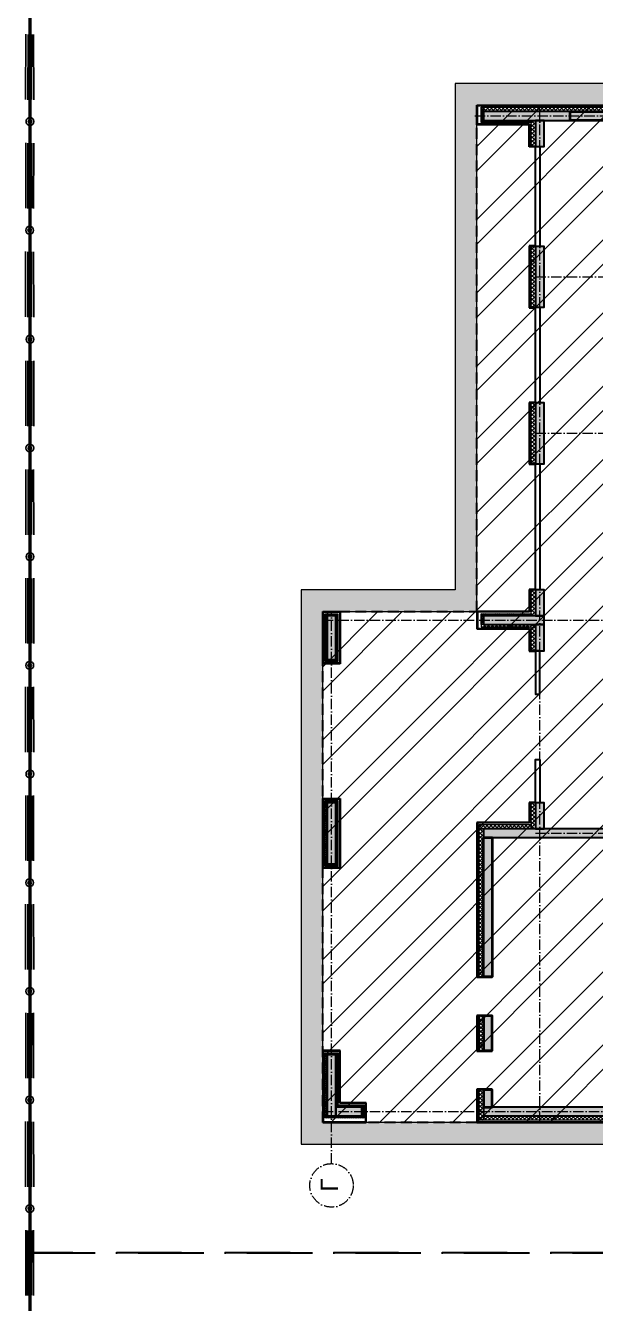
# Model space of a CAD drawing. Header units: millimetres. Extents: x 1353783 to 6492029790, y -7276956 to -512500.
# Drawn here: x 9952543 to 9955169, y -2845237 to -2839358 of the extents above; entities that cross this region are included whole.
import ezdxf

# ---------------------------------------------------------------- set-up
doc = ezdxf.new("R2010")
doc.units = ezdxf.units.MM
for name, pattern in [('( Dashed )', [0.75, 0.5, -0.25]), ('482 Границы районов', [5, 3, -1, 0, -1]), ('ACAD_ISO10W100', [18, 12, -3, 0, -3]), ('CONTI', [0]), ('осевая', [50.800000000000004, 31.75, -6.35, 6.35, -6.35])]:
    doc.linetypes.add(name, pattern=pattern)
doc.layers.get('0').update_dxf_attribs({"lineweight": 5})
for name, color, linetype, lineweight in [('!A-DIAFRAGM типовой', 142, 'Continuous', 0), ('7земля', 7, 'Continuous', 30), ('DIAFRAGM', 46, 'Continuous', 30), ('Hatch', 254, 'Continuous', 5), ('INSULATION', 81, 'Continuous', 5), ('А_Шахта', 190, 'Continuous', 20), ('Ар-окна', 5, 'Continuous', 9), ('ГП-Граница учасика ИЖС', 3, 'Continuous', 5), ('ГР.УЧ', 12, 'ограждение1', 40), ('оси', 231, 'осевая', 9)]:
    doc.layers.add(name, color=color, linetype=linetype, lineweight=lineweight)
for name, color, linetype in [('SIT_LГРАНИЦЫ', 10, 'CONTI'), ('Заливка', 7, 'Continuous'), ('РЕЛЬЕФ', 7, 'CONTI')]:
    doc.layers.add(name, color=color, linetype=linetype)
doc.styles.add('GOST Common', font='', dxfattribs={"height": 3})
doc.styles.get('GOST Common').set_extended_font_data('GOST Common')
doc.linetypes.add('ограждение1', pattern='A,6.35,-2.54,[133,ltypeshp.shx,S=2.54,R=0,X=-2.54,Y=0],-2.54,25.4', length=36.83)
pattern_1 = [(44.99999999999999, (-1.862645149230957e-09, 0), (-44.90128060534578, 44.90128060534577), []), (135, (-1.862645149230957e-09, 0), (-44.90128060534577, -44.90128060534576), [])]

# ---------------------------------------------------------------- blocks, each defined once
blk = doc.blocks.new('амвамвам')
at = {"lineweight": 30, "ltscale": 100, "true_color": 0x939598}
h = blk.add_hatch(color=252, dxfattribs=at)
h.dxf.hatch_style = 1
h.paths.add_polyline_path([(9742030.65074575, -3612121.595819823), (9742530.65074575, -3612121.595819822), (9742530.650745757, -3602501.599493073), (9728830.654929586, -3602501.599493073), (9728830.667146705, -3614151.599177295), (9725280.645847023, -3614151.599177293), (9725280.645847023, -3626901.598235762), (9745030.64169284, -3626901.598235758), (9745030.641692944, -3626402.014739169), (9725780.652775511, -3626402.014739163), (9725780.656179935, -3614651.601038389), (9729330.654902026, -3614651.598674543), (9729330.654902019, -3603001.599493071), (9742030.651035108, -3603001.176704368)])
h.paths.add_polyline_path([(9742030.651035093, -3614921.59581982), (9742530.651035093, -3614921.59581982), (9742530.6510351, -3620002.016115736), (9742030.652129896, -3620002.016115734)], flags=17)
at = {"color": 251, "lineweight": 15, "ltscale": 100, "true_color": 0x636466}
blk.add_lwpolyline([(9742030.65074575, -3612121.595819823), (9742530.65074575, -3612121.595819822), (9742530.650745757, -3602501.599493073), (9728830.654929586, -3602501.599493073), (9728830.667146705, -3614151.599177295), (9725280.645847023, -3614151.599177293), (9725280.645847023, -3626901.598235762), (9745030.64169284, -3626901.598235758), (9745030.641692944, -3626402.014739169), (9725780.652775511, -3626402.014739163), (9725780.656179935, -3614651.601038389), (9729330.654902026, -3614651.598674543), (9729330.654902019, -3603001.599493071), (9742030.651035108, -3603001.176704368)], close=True, dxfattribs=at)
blk = doc.blocks.new('апрапрапрары')
at = {"layer": '!A-DIAFRAGM типовой', "lineweight": 0, "ltscale": 100, "true_color": 0x000000}
h = blk.add_hatch(color=18, dxfattribs=at)
h.dxf.hatch_style = 1
h.paths.add_polyline_path([(9762950.664750088, -3283576.583506945), (9762950.664794715, -3283776.583506945), (9764350.66612709, -3283776.583194555), (9764350.666082462, -3283576.583194557)])
h = blk.add_hatch(color=18, dxfattribs=at)
h.dxf.hatch_style = 1
h.paths.add_polyline_path([(9762950.664928596, -3284376.583506946), (9763150.664928596, -3284376.583462317), (9763150.664794715, -3283776.583462319), (9762950.664794715, -3283776.583506945)])
h = blk.add_hatch(color=18, dxfattribs=at)
h.dxf.hatch_style = 1
h.paths.add_polyline_path([(9768750.663938228, -3283576.575462789), (9768750.663982855, -3283776.575462787), (9770150.66013588, -3283776.575150401), (9770150.660091253, -3283576.575150399)])
h = blk.add_hatch(color=18, dxfattribs=at)
h.dxf.hatch_style = 1
h.paths.add_polyline_path([(9773450.663899893, -3283576.573338757), (9773450.66394452, -3283776.573338757), (9774450.66394452, -3283776.57311562), (9774450.663899893, -3283576.573115622)])
h = blk.add_hatch(color=18, dxfattribs=at)
h.dxf.hatch_style = 1
h.paths.add_polyline_path([(9762950.666445918, -3291176.586493582), (9763150.66644592, -3291176.586448957), (9763150.665553378, -3287176.589189355), (9762950.665553378, -3287176.589233981)])
h = blk.add_hatch(color=18, dxfattribs=at)
h.dxf.hatch_style = 1
h.paths.add_polyline_path([(9769350.665064277, -3291176.583517787), (9769550.665064277, -3291176.58347316), (9769550.66417172, -3287176.510645743), (9769350.664171718, -3287176.51069037)])
h = blk.add_hatch(color=18, dxfattribs=at)
h.dxf.hatch_style = 1
h.paths.add_polyline_path([(9774250.664144896, -3288574.586409037), (9774450.664144896, -3288574.586364408), (9774450.663832951, -3287176.588050132), (9774250.663832951, -3287176.588094759)])
h = blk.add_hatch(color=18, dxfattribs=at)
h.dxf.hatch_style = 1
h.paths.add_polyline_path([(9785850.664563831, -3289176.585538385), (9786050.66456383, -3289176.585493754), (9786050.66411756, -3287176.591182479), (9785850.664117558, -3287176.591227108)])
h = blk.add_hatch(color=18, dxfattribs=at)
h.dxf.hatch_style = 1
h.paths.add_polyline_path([(9769550.664439498, -3288376.585177083), (9769550.664484125, -3288576.585177085), (9770150.665119275, -3288576.585043202), (9770150.665074648, -3288376.585043202)])
h = blk.add_hatch(color=18, dxfattribs=at)
h.dxf.hatch_style = 1
h.paths.add_polyline_path([(9773650.664240181, -3288376.582389663), (9773650.664284809, -3288576.582389665), (9774250.664145343, -3288576.582255782), (9774250.664100714, -3288376.582255783)])
h = blk.add_hatch(color=18, dxfattribs=at)
h.dxf.hatch_style = 1
h.paths.add_polyline_path([(9774450.663922206, -3288376.590755169), (9774450.663966833, -3288576.590755171), (9775050.663827367, -3288576.59062129), (9775050.663782738, -3288376.590621288)])
h = blk.add_hatch(color=18, dxfattribs=at)
h.dxf.hatch_style = 1
h.paths.add_polyline_path([(9777950.665067557, -3288376.59137665), (9777950.665112184, -3288576.591376648), (9779350.66475292, -3288576.59106426), (9779350.66470829, -3288376.59106426)])
h = blk.add_hatch(color=18, dxfattribs=at)
h.dxf.hatch_style = 1
h.paths.add_polyline_path([(9781550.665661162, -3288376.585230404), (9781550.66570579, -3288576.585230405), (9782950.664289396, -3288576.584918014), (9782950.66424477, -3288376.584918014)])
h = blk.add_hatch(color=18, dxfattribs=at)
h.dxf.hatch_style = 1
h.paths.add_polyline_path([(9785250.66432397, -3288376.59119814), (9785250.664368598, -3288576.59119814), (9785850.66422913, -3288576.591064258), (9785850.664184503, -3288376.591064258)])
at = {"layer": 'Hatch', "lineweight": 40, "ltscale": 0.5, "true_color": 0x000000}
for points in [[(9763150.666198052, -3287176.589189353), (9763150.666198052, -3287376.589189355), (9763550.662597442, -3287376.589189355), (9763550.662597442, -3287176.589189355)], [(9764450.671189047, -3287176.589189353), (9764450.671189047, -3287376.589189355), (9765250.696134595, -3287376.589189355), (9765250.696134597, -3287176.589189355)], [(9769350.66509601, -3287176.588054121), (9769350.66509601, -3287376.588054123), (9766150.699879488, -3287376.588054121), (9766150.69987949, -3287176.588054121)], [(9786050.664563827, -3292476.591257446), (9785850.664563827, -3292476.591257445), (9785850.664563827, -3289176.585530064), (9786050.664563827, -3289176.585530066)]]:
    blk.add_hatch(color=18, dxfattribs=at).paths.add_polyline_path(points)
at = {"layer": 'INSULATION', "ltscale": 0.5, "true_color": 0x000000}
h = blk.add_hatch(dxfattribs=at)
h.set_pattern_fill('ANSI37', color=18, scale=9.999997768927232, angle=179.9999999999999)
h.set_pattern_definition([(224.9999999999999, (9762950.66473893, -3289844.697598887), (22.45063529377164, -22.4506352937717), []), (314.9999999999999, (9762950.66473893, -3289844.697598887), (22.4506352937717, 22.45063529377163), [])])
h.paths.add_polyline_path([(9762950.664738929, -3284376.583462317), (9762900.664750084, -3284376.583462319), (9762900.664750084, -3283526.583094143), (9762950.66473893, -3283526.583094143)])
h = blk.add_hatch(dxfattribs=at)
h.set_pattern_fill('ANSI37', color=18, scale=9.999997768927232, angle=89.99999999999994)
h.set_pattern_definition([(134.9999999999999, (9761732.539427245, -3283576.58283754), (-22.45063529377169, -22.45063529377165), []), (225, (9761732.539427245, -3283576.58283754), (22.45063529377165, -22.45063529377169), [])])
h.paths.add_polyline_path([(9762950.664738933, -3283576.58283754), (9762950.664738934, -3283526.582848693), (9764350.666111214, -3283526.582848695), (9764350.666111214, -3283576.58283754)])
h = blk.add_hatch(dxfattribs=at)
h.set_pattern_fill('ANSI37', color=18, scale=9.999997768927232, angle=179.9999999999999)
h.set_pattern_definition([(224.9999999999999, (9764400.666100059, -3289844.697353438), (22.45063529377164, -22.4506352937717), []), (314.9999999999999, (9764400.666100059, -3289844.697353438), (22.4506352937717, 22.45063529377163), [])])
h.paths.add_polyline_path([(9764400.666100059, -3283826.582424744), (9764350.666111214, -3283826.582424742), (9764350.666111214, -3283526.582848695), (9764400.666100059, -3283526.582848695)])
h = blk.add_hatch(dxfattribs=at)
h.set_pattern_fill('ANSI37', color=18, scale=9.999997768927232, angle=179.9999999999999)
h.set_pattern_definition([(224.9999999999999, (9768750.663960543, -3289844.700834078), (22.45063529377164, -22.4506352937717), []), (314.9999999999999, (9768750.663960543, -3289844.700834078), (22.4506352937717, 22.45063529377163), [])])
h.paths.add_polyline_path([(9768750.663960543, -3283826.585905385), (9768700.663971698, -3283826.585905385), (9768700.663971698, -3283526.586329336), (9768750.663960543, -3283526.586329334)])
h = blk.add_hatch(dxfattribs=at)
h.set_pattern_fill('ANSI37', color=18, scale=9.999997768927232, angle=89.99999999999994)
h.set_pattern_definition([(134.9999999999999, (9765332.540321758, -3283576.586072735), (-22.45063529377169, -22.45063529377165), []), (225, (9765332.540321758, -3283576.586072735), (22.45063529377165, -22.45063529377169), [])])
h.paths.add_polyline_path([(9768750.663938232, -3283576.586072736), (9768750.663938232, -3283526.586083892), (9770150.66013588, -3283526.58608389), (9770150.66013588, -3283576.586072736)])
h = blk.add_hatch(dxfattribs=at)
h.set_pattern_fill('ANSI37', color=18, scale=9.999997768927232, angle=179.9999999999999)
h.set_pattern_definition([(224.9999999999999, (9770200.660124727, -3289844.700588633), (22.45063529377164, -22.4506352937717), []), (314.9999999999999, (9770200.660124727, -3289844.700588633), (22.4506352937717, 22.45063529377163), [])])
h.paths.add_polyline_path([(9770200.660124727, -3283826.585659939), (9770150.66013588, -3283826.585659941), (9770150.66013588, -3283526.58608389), (9770200.660124727, -3283526.586083892)])
h = blk.add_hatch(dxfattribs=at)
h.set_pattern_fill('ANSI37', color=18, scale=9.999997768927232, angle=179.9999999999999)
h.set_pattern_definition([(224.9999999999999, (9773450.66082745, -3289844.690424952), (22.45063529377164, -22.4506352937717), []), (314.9999999999999, (9773450.66082745, -3289844.690424952), (22.4506352937717, 22.45063529377163), [])])
h.paths.add_polyline_path([(9773450.66082745, -3283826.575496257), (9773400.660838608, -3283826.575496257), (9773400.660838608, -3283526.575920208), (9773450.66082745, -3283526.575920208)])
h = blk.add_hatch(dxfattribs=at)
h.set_pattern_fill('ANSI37', color=18, scale=9.999997768927232, angle=89.99999999999994)
h.set_pattern_definition([(134.9999999999999, (9770032.537188668, -3283576.575663607), (-22.45063529377169, -22.45063529377165), []), (225, (9770032.537188668, -3283576.575663607), (22.45063529377165, -22.45063529377169), [])])
h.paths.add_polyline_path([(9773450.66080514, -3283576.575663607), (9773450.66080514, -3283526.575674764), (9774450.663899891, -3283526.575674762), (9774450.663899893, -3283576.575663607)])
h = blk.add_hatch(dxfattribs=at)
h.set_pattern_fill('ANSI37', color=18, scale=9.999997768927232, angle=179.9999999999999)
h.set_pattern_definition([(224.9999999999999, (9774500.663018513, -3289844.690179505), (22.45063529377164, -22.4506352937717), []), (314.9999999999999, (9774500.663018513, -3289844.690179505), (22.4506352937717, 22.45063529377163), [])])
h.paths.add_polyline_path([(9774500.663018513, -3283826.575250811), (9774450.663029667, -3283826.575250813), (9774450.663029667, -3283526.575674762), (9774500.663018512, -3283526.575674762)])
h = blk.add_hatch(dxfattribs=at)
h.set_pattern_fill('ANSI37', color=18, scale=9.999997768927232, angle=179.9999999999999)
h.set_pattern_definition([(224.9999999999999, (9763200.664794717, -3290144.696929487), (22.45063529377164, -22.4506352937717), []), (314.9999999999999, (9763200.664794717, -3290144.696929487), (22.4506352937717, 22.45063529377163), [])])
h.paths.add_polyline_path([(9763200.664794717, -3284376.583484632), (9763150.664805872, -3284376.583484632), (9763150.664805872, -3283826.582424742), (9763200.664794717, -3283826.582424744)])
h = blk.add_hatch(dxfattribs=at)
h.set_pattern_fill('ANSI37', color=18, scale=9.999997768927232, angle=89.99999999999994)
h.set_pattern_definition([(134.9999999999999, (9761732.53947187, -3283826.582424742), (-22.45063529377169, -22.45063529377165), []), (225, (9761732.53947187, -3283826.582424742), (22.45063529377165, -22.45063529377169), [])])
h.paths.add_polyline_path([(9763150.665821139, -3283826.582424742), (9763150.665821139, -3283776.582435898), (9764350.666089669, -3283776.582435898), (9764350.666089669, -3283826.582424744)])
h = blk.add_hatch(dxfattribs=at)
h.set_pattern_fill('ANSI37', color=18, scale=9.999997768927232, angle=89.99999999999994)
h.set_pattern_definition([(134.9999999999999, (9765332.540366385, -3283826.585659941), (-22.45063529377169, -22.45063529377165), []), (225, (9765332.540366385, -3283826.585659941), (22.45063529377165, -22.45063529377169), [])])
h.paths.add_polyline_path([(9768750.663960543, -3283826.585659939), (9768750.663960543, -3283776.585671094), (9770150.66013588, -3283776.585671096), (9770150.66013588, -3283826.585659941)])
h = blk.add_hatch(dxfattribs=at)
h.set_pattern_fill('ANSI37', color=18, scale=9.999997768927232, angle=89.99999999999994)
h.set_pattern_definition([(134.9999999999999, (9770032.537233291, -3283826.575250811), (-22.45063529377169, -22.45063529377165), []), (225, (9770032.537233291, -3283826.575250811), (22.45063529377165, -22.45063529377169), [])])
h.paths.add_polyline_path([(9773450.66082745, -3283826.575250813), (9773450.66082745, -3283776.575261966), (9774450.663944522, -3283776.575261966), (9774450.66394452, -3283826.575250811)])
h = blk.add_hatch(dxfattribs=at)
h.set_pattern_fill('ANSI37', color=18, scale=9.999997768927232, angle=89.99999999999994)
h.set_pattern_definition([(134.9999999999999, (9758982.539471872, -3284426.583071788), (-22.45063529377169, -22.45063529377165), []), (225, (9758982.539471872, -3284426.583071788), (22.45063529377165, -22.45063529377169), [])])
h.paths.add_polyline_path([(9762900.664750084, -3284426.583071786), (9762900.664750084, -3284376.583082941), (9763200.66475009, -3284376.583082943), (9763200.66475009, -3284426.583071788)])
h = blk.add_hatch(dxfattribs=at)
h.set_pattern_fill('ANSI37', color=18, scale=20, angle=-90.00000000000001)
h.set_pattern_definition([(315, (9768486.899542946, -3287076.588054121), (44.90128060534578, 44.90128060534576), []), (44.99999999999999, (9768486.899542946, -3287076.588054121), (-44.90128060534575, 44.90128060534578), [])])
h.paths.add_polyline_path([(9763550.669943256, -3287076.58805412), (9763550.669943256, -3287176.588054121), (9762850.664600413, -3287176.588054121), (9762850.664600413, -3287076.588054121)])
h = blk.add_hatch(dxfattribs=at)
h.set_pattern_fill('ANSI37', color=18, scale=20)
h.set_pattern_definition(pattern_1)
h.paths.add_polyline_path([(9764450.671189047, -3287076.510645746), (9764450.671189046, -3287176.510645744), (9765250.688407406, -3287176.510645744), (9765250.688407406, -3287076.510645744)])
h = blk.add_hatch(dxfattribs=at)
h.set_pattern_fill('ANSI37', color=18, scale=20, angle=-90.00000000000001)
h.set_pattern_definition([(315, (9774586.898431635, -3287076.510645743), (44.90128060534578, 44.90128060534576), []), (44.99999999999999, (9774586.898431635, -3287076.510645743), (-44.90128060534575, 44.90128060534578), [])])
h.paths.add_polyline_path([(9769550.659200864, -3287076.510645743), (9769550.659200864, -3287176.510645743), (9766150.698845446, -3287176.510645743), (9766150.698845446, -3287076.510645744)])
h = blk.add_hatch(dxfattribs=at)
h.set_pattern_fill('ANSI37', color=18, scale=20)
h.set_pattern_definition([(44.99999999999999, (9769550.660933401, -3293340.270807576), (-44.90128060534578, 44.90128060534577), []), (135, (9769550.660933401, -3293340.270807576), (-44.90128060534577, -44.90128060534576), [])])
h.paths.add_polyline_path([(9769550.660933401, -3287076.510645744), (9769650.660933401, -3287076.510645744), (9769650.660933401, -3288276.582389663), (9769550.660933401, -3288276.582389663)])
h = blk.add_hatch(dxfattribs=at)
h.set_pattern_fill('ANSI37', color=18, scale=20)
h.set_pattern_definition([(44.99999999999999, (9762850.664600413, -3293440.348149012), (-44.90128060534578, 44.90128060534577), []), (135, (9762850.664600413, -3293440.348149012), (-44.90128060534577, -44.90128060534576), [])])
h.paths.add_polyline_path([(9762850.664600413, -3287176.588054121), (9762950.664600413, -3287176.588054121), (9762950.664600413, -3299626.588573663), (9762850.664600413, -3299626.588573663)])
h = blk.add_hatch(dxfattribs=at)
h.set_pattern_fill('ANSI37', color=18, scale=20)
h.set_pattern_definition(pattern_1)
h.paths.add_polyline_path([(9774200.666069426, -3288276.585958936), (9774250.66605827, -3288276.585958934), (9774250.66605827, -3287126.588065277), (9774200.666069426, -3287126.588065277)])
h = blk.add_hatch(dxfattribs=at)
h.set_pattern_fill('ANSI37', color=18, scale=9.999997768927232, angle=89.99999999999994)
h.set_pattern_definition([(134.9999999999999, (9770232.538708825, -3287176.588054123), (-22.45063529377169, -22.45063529377165), []), (225, (9770232.538708825, -3287176.588054123), (22.45063529377165, -22.45063529377169), [])])
h.paths.add_polyline_path([(9774250.667165319, -3287176.588054121), (9774250.667165319, -3287126.588065279), (9774450.663987042, -3287126.588065279), (9774450.663987042, -3287176.588054121)])
h = blk.add_hatch(dxfattribs=at)
h.set_pattern_fill('ANSI37', color=18, scale=9.999997768927232, angle=179.9999999999999)
h.set_pattern_definition([(224.9999999999999, (9774500.663074292, -3294044.696322641), (22.45063529377164, -22.4506352937717), []), (314.9999999999999, (9774500.663074292, -3294044.696322641), (22.4506352937717, 22.45063529377163), [])])
h.paths.add_polyline_path([(9774500.663074292, -3288276.585958934), (9774450.663085448, -3288276.585958936), (9774450.663085448, -3287126.588065279), (9774500.663074292, -3287126.588065277)])
h = blk.add_hatch(dxfattribs=at)
h.set_pattern_fill('ANSI37', color=18, scale=9.999997768927232, angle=179.9999999999999)
h.set_pattern_definition([(224.9999999999999, (9785850.66415295, -3294044.696355156), (22.45063529377164, -22.4506352937717), []), (314.9999999999999, (9785850.66415295, -3294044.696355156), (22.4506352937717, 22.45063529377163), [])])
h.paths.add_polyline_path([(9785850.66415295, -3288276.591022345), (9785800.664164105, -3288276.591022347), (9785800.664164105, -3287126.588065279), (9785850.66415295, -3287126.588065277)])
h = blk.add_hatch(dxfattribs=at)
h.set_pattern_fill('ANSI37', color=18, scale=9.999997768927232, angle=89.99999999999994)
h.set_pattern_definition([(134.9999999999999, (9781932.539285613, -3287176.588054121), (-22.45063529377169, -22.45063529377165), []), (225, (9781932.539285613, -3287176.588054121), (22.45063529377165, -22.45063529377169), [])])
h.paths.add_polyline_path([(9785850.66415295, -3287176.588054121), (9785850.66415295, -3287126.588065277), (9786150.664563831, -3287126.588065277), (9786150.664563831, -3287176.588054121)])
h = blk.add_hatch(dxfattribs=at)
h.set_pattern_fill('ANSI37', color=18, scale=20)
h.set_pattern_definition([(44.99999999999999, (9786050.66456383, -3293440.348215952), (-44.90128060534578, 44.90128060534577), []), (135, (9786050.66456383, -3293440.348215952), (-44.90128060534577, -44.90128060534576), [])])
h.paths.add_polyline_path([(9786050.66456383, -3287176.591188897), (9786150.66456383, -3287176.591188897), (9786150.664563831, -3299626.588612716), (9786050.66456383, -3299626.588612716)])
h = blk.add_hatch(dxfattribs=at)
h.set_pattern_fill('ANSI37', color=18, scale=20, angle=-90.00000000000001)
h.set_pattern_definition([(315, (9775186.899289938, -3288276.582389665), (44.90128060534578, 44.90128060534576), []), (44.99999999999999, (9775186.899289938, -3288276.582389665), (-44.90128060534575, 44.90128060534578), [])])
h.paths.add_polyline_path([(9770150.660059169, -3288276.582389663), (9770150.660059169, -3288376.582389665), (9769550.664347405, -3288376.582389665), (9769550.664347405, -3288276.582389665)])
h = blk.add_hatch(dxfattribs=at)
h.set_pattern_fill('ANSI37', color=18, scale=20, angle=-90.00000000000001)
h.set_pattern_definition([(315, (9779286.903254772, -3288276.582389665), (44.90128060534578, 44.90128060534576), []), (44.99999999999999, (9779286.903254772, -3288276.582389665), (-44.90128060534575, 44.90128060534578), [])])
h.paths.add_polyline_path([(9774250.664024001, -3288276.582389665), (9774250.664024001, -3288376.582389665), (9773650.664240181, -3288376.582389663), (9773650.664240183, -3288276.582389663)])
h = blk.add_hatch(dxfattribs=at)
h.set_pattern_fill('ANSI37', color=18, scale=20, angle=-90.00000000000001)
h.set_pattern_definition([(315, (9779886.902936796, -3288276.585958934), (44.90128060534578, 44.90128060534576), []), (44.99999999999999, (9779886.902936796, -3288276.585958934), (-44.90128060534575, 44.90128060534578), [])])
h.paths.add_polyline_path([(9775050.663827367, -3288276.585958934), (9775050.663827367, -3288376.585958936), (9774450.664078401, -3288376.585958934), (9774450.664078403, -3288276.585958934)])
h = blk.add_hatch(dxfattribs=at)
h.set_pattern_fill('ANSI37', color=18, scale=20, angle=-90.00000000000001)
h.set_pattern_definition([(315, (9783586.904247262, -3288276.588085934), (44.90128060534578, 44.90128060534576), []), (44.99999999999999, (9783586.904247262, -3288276.588085934), (-44.90128060534575, 44.90128060534578), [])])
h.paths.add_polyline_path([(9779350.664730603, -3288276.588085934), (9779350.664730603, -3288376.588085932), (9777950.66523267, -3288376.588085932), (9777950.66523267, -3288276.588085932)])
h = blk.add_hatch(dxfattribs=at)
h.set_pattern_fill('ANSI37', color=18, scale=20, angle=-90.00000000000001)
h.set_pattern_definition([(315, (9787586.90366806, -3288276.58499753), (44.90128060534578, 44.90128060534576), []), (44.99999999999999, (9787586.90366806, -3288276.58499753), (-44.90128060534575, 44.90128060534578), [])])
h.paths.add_polyline_path([(9782950.664653448, -3288276.584997528), (9782950.664653448, -3288376.584997528), (9781550.665661162, -3288376.58499753), (9781550.665661162, -3288276.584997528)])
h = blk.add_hatch(dxfattribs=at)
h.set_pattern_fill('ANSI37', color=18, scale=20, angle=-90.00000000000001)
h.set_pattern_definition([(315, (9790686.903578421, -3288276.584993455), (44.90128060534578, 44.90128060534576), []), (44.99999999999999, (9790686.903578421, -3288276.584993455), (-44.90128060534575, 44.90128060534578), [])])
h.paths.add_polyline_path([(9785850.664385322, -3288276.584993453), (9785850.664385322, -3288376.584993453), (9785250.664329879, -3288376.584993453), (9785250.664329879, -3288276.584993453)])
at = {"layer": '7земля', "color": 18, "linetype": '( Dashed )', "lineweight": 30, "ltscale": 500, "true_color": 0x000000}
for p, q in [((9762800.459742254, -3287026.345248925), (9762800.665821142, -3283476.586262398)), ((9762800.665821142, -3283476.586262398), (9774550.661812745, -3283476.586253117)), ((9774550.661812745, -3283476.586253117), (9774550.665583463, -3287226.58496593)), ((9774550.66457243, -3287026.584975208), (9785750.664128715, -3287026.582476084))]:
    blk.add_line(p, q, dxfattribs=at)
at = {"layer": '7земля', "color": 18, "lineweight": 30, "ltscale": 100, "true_color": 0x000000}
for p, q in [((9764450.664761247, -3283476.582848695), (9762800.665821139, -3283476.582848693)), ((9762800.665821139, -3283476.582848693), (9762800.665821139, -3284476.583071788)), ((9764440.664761249, -3283486.582848695), (9762810.665821139, -3283486.582848693)), ((9762810.665821139, -3283486.582848693), (9762810.665821139, -3284466.583071786)), ((9764440.664761247, -3283866.582424744), (9764440.664761249, -3283486.582848695)), ((9764450.664761247, -3283876.582424744), (9764450.664761247, -3283476.582848695)), ((9768650.663982855, -3283476.586262398), (9770250.66013588, -3283476.586262395)), ((9768650.663982855, -3283876.585592999), (9768650.663982855, -3283476.586262398)), ((9768660.663982855, -3283486.586262395), (9770240.66013588, -3283486.586262397)), ((9768660.663982857, -3283866.585592997), (9768660.663982855, -3283486.586262395)), ((9770240.66013588, -3283486.586262397), (9770240.660135882, -3283866.585592999)), ((9770250.66013588, -3283476.586262395), (9770250.66013588, -3283876.585592999)), ((9773350.660838606, -3283476.575920206), (9774550.66301851, -3283476.575920208)), ((9773350.660838606, -3283876.575250811), (9773350.660838606, -3283476.575920206)), ((9773360.660838606, -3283486.575920206), (9774540.663018512, -3283486.575920208)), ((9773360.660838606, -3283866.575250813), (9773360.660838606, -3283486.575920206)), ((9774540.663018512, -3283486.575920208), (9774540.663018512, -3283866.575250811)), ((9774550.66301851, -3283476.575920208), (9774550.66301851, -3283876.575250813)), ((9763240.664747113, -3284466.583071786), (9763240.66479174, -3283866.582424744)), ((9763240.66479174, -3283866.582424744), (9764440.664761247, -3283866.582424744)), ((9770240.660135882, -3283866.585592999), (9768660.663982857, -3283866.585592997)), ((9774540.663018512, -3283866.575250811), (9773360.660838606, -3283866.575250813)), ((9763250.66474637, -3284476.583071786), (9763250.664790997, -3283876.582424742)), ((9763250.664790997, -3283876.582424742), (9764450.664761247, -3283876.582424744)), ((9770250.66013588, -3283876.585592999), (9768650.663982855, -3283876.585592999)), ((9774550.66301851, -3283876.575250813), (9773350.660838606, -3283876.575250811)), ((9762800.665821139, -3284476.583071788), (9763250.66474637, -3284476.583071786)), ((9762810.665821139, -3284466.583071786), (9763240.664747113, -3284466.583071786)), ((9763560.677698012, -3287026.104137034), (9762800.665821139, -3287026.345183565)), ((9762800.665821139, -3287026.345183565), (9762800.665821139, -3299726.588612714)), ((9763550.676707037, -3287036.374227214), (9762810.665821139, -3287036.345265611)), ((9762810.665821139, -3287036.345265611), (9762810.665821139, -3299716.588612714)), ((9763550.663179476, -3287376.568482357), (9763550.676707037, -3287036.374227214)), ((9763560.66320545, -3287376.29927504), (9763560.677698012, -3287026.104137034)), ((9765260.708104152, -3287026.653236414), (9764440.671188891, -3287026.653236416)), ((9764440.671188891, -3287026.653236416), (9764440.671191368, -3287376.616762175)), ((9765250.704871707, -3287036.653236414), (9764450.671189047, -3287036.653236414)), ((9764450.671189047, -3287036.653236414), (9764450.671191366, -3287376.616762021)), ((9765250.65643899, -3287376.510645743), (9765250.704871707, -3287036.653236414)), ((9765260.656438468, -3287376.513877663), (9765260.708104152, -3287026.653236414)), ((9769700.664294485, -3287026.822842714), (9766140.703001741, -3287026.556800003)), ((9766140.703001741, -3287026.556800003), (9766140.703001743, -3287376.561976214)), ((9769690.664294485, -3287036.822044452), (9766150.70287796, -3287036.514902825)), ((9766150.70287796, -3287036.514902825), (9766150.702877961, -3287376.519280712)), ((9769690.664294485, -3288236.584530176), (9769690.664294485, -3287036.822044452)), ((9769700.664294485, -3288226.584587756), (9769700.664294485, -3287026.822842714)), ((9774150.664572433, -3287026.585019835), (9774150.664066797, -3288226.591022347)), ((9774550.66457243, -3287026.584975208), (9774150.664572433, -3287026.585019835)), ((9774160.664567374, -3287036.585018718), (9774160.66406174, -3288236.591022347)), ((9774540.664567374, -3287036.584976324), (9774160.664567374, -3287036.585018718)), ((9774540.66406174, -3288236.591022347), (9774540.664567374, -3287036.584976324)), ((9774550.664066799, -3288226.591022345), (9774550.66457243, -3287026.584975208)), ((9785750.66435185, -3288226.590984958), (9785750.664128713, -3287026.585096975)), ((9785750.664128713, -3287026.585096975), (9786200.66456383, -3287026.585052348)), ((9785760.664354082, -3288236.590985036), (9785760.664130945, -3287036.585095984)), ((9785760.664130945, -3287036.585095984), (9786190.66456383, -3287036.585053341)), ((9786190.66456383, -3287036.585053341), (9786190.66456383, -3299716.581455265)), ((9786200.66456383, -3287026.585052348), (9786200.66456383, -3299726.581122368)), ((9770150.664325397, -3288236.587178859), (9769690.664294485, -3288236.584530176)), ((9770160.664325396, -3288226.587236439), (9769700.664294485, -3288226.584587756)), ((9770150.664325397, -3288376.587230525), (9770150.664325397, -3288236.587178859)), ((9770160.664325397, -3288376.587230527), (9770160.664325396, -3288226.587236439)), ((9774150.664066797, -3288226.591022347), (9773640.66369762, -3288226.591022347)), ((9773640.66369762, -3288226.591022347), (9773640.664240185, -3288376.588085934)), ((9774160.66406174, -3288236.591022347), (9773650.663733793, -3288236.591022347)), ((9773650.663733793, -3288236.591022347), (9773650.664240183, -3288376.588049761)), ((9775050.662667595, -3288236.591022347), (9774540.66406174, -3288236.591022347)), ((9775060.662667597, -3288226.591022347), (9774550.664066799, -3288226.591022345)), ((9775050.662667595, -3288374.581647689), (9775050.662667595, -3288236.591022347)), ((9775060.662667595, -3288374.581647688), (9775060.662667597, -3288226.591022347)), ((9779360.664730605, -3288226.591143775), (9777940.665760629, -3288226.591143779)), ((9777940.665760629, -3288226.591143779), (9777940.665760629, -3288376.591143779)), ((9779350.664730603, -3288236.591143775), (9777950.665760629, -3288236.591143779)), ((9777950.665760629, -3288236.591143779), (9777950.66576063, -3288376.591143779)), ((9779350.664730603, -3288376.591143777), (9779350.664730603, -3288236.591143775)), ((9779360.664730605, -3288376.591143773), (9779360.664730605, -3288226.591143775)), ((9782960.66465345, -3288226.584997528), (9781540.665683474, -3288226.584997534)), ((9781540.665683474, -3288226.584997534), (9781540.665683476, -3288376.584997532)), ((9782950.66465345, -3288236.584997528), (9781550.665683474, -3288236.584997534)), ((9781550.665683474, -3288236.584997534), (9781550.665683476, -3288376.584997532)), ((9782950.66465345, -3288376.58499753), (9782950.66465345, -3288236.584997528)), ((9782960.66465345, -3288376.584997528), (9782960.66465345, -3288226.584997528)), ((9785240.66432397, -3288376.584993453), (9785240.66432987, -3288226.590981039)), ((9785240.66432987, -3288226.590981039), (9785750.66435185, -3288226.590984958)), ((9785250.664323969, -3288376.584993846), (9785250.664329477, -3288236.590981117)), ((9785250.664329477, -3288236.590981117), (9785760.664354082, -3288236.590985036))]:
    blk.add_line(p, q, dxfattribs=at)
at = {"layer": 'DIAFRAGM', "color": 18, "ltscale": 0.5, "true_color": 0x000000}
for points in [[(9762950.664750088, -3283576.583506945), (9762950.664794715, -3283776.583506945), (9764350.66612709, -3283776.583194555), (9764350.666082462, -3283576.583194557)], [(9762950.664928596, -3284376.583506946), (9763150.664928596, -3284376.583462317), (9763150.664794715, -3283776.583462319), (9762950.664794715, -3283776.583506945)], [(9768750.663938228, -3283576.575462789), (9768750.663982855, -3283776.575462787), (9770150.66013588, -3283776.575150401), (9770150.660091253, -3283576.575150399)], [(9773450.663899893, -3283576.573338757), (9773450.66394452, -3283776.573338757), (9774450.66394452, -3283776.57311562), (9774450.663899893, -3283576.573115622)], [(9762950.666445918, -3291176.586493582), (9763150.66644592, -3291176.586448957), (9763150.665553378, -3287176.589189355), (9762950.665553378, -3287176.589233981)], [(9769350.665064277, -3291176.583517787), (9769550.665064277, -3291176.58347316), (9769550.66417172, -3287176.510645743), (9769350.664171718, -3287176.51069037)], [(9774250.664144896, -3288574.586409037), (9774450.664144896, -3288574.586364408), (9774450.663832951, -3287176.588050132), (9774250.663832951, -3287176.588094759)], [(9785850.664563831, -3289176.585538385), (9786050.66456383, -3289176.585493754), (9786050.66411756, -3287176.591182479), (9785850.664117558, -3287176.591227108)], [(9769550.664439498, -3288376.585177083), (9769550.664484125, -3288576.585177085), (9770150.665119275, -3288576.585043202), (9770150.665074648, -3288376.585043202)], [(9773650.664240181, -3288376.582389663), (9773650.664284809, -3288576.582389665), (9774250.664145343, -3288576.582255782), (9774250.664100714, -3288376.582255783)], [(9774450.663922206, -3288376.590755169), (9774450.663966833, -3288576.590755171), (9775050.663827367, -3288576.59062129), (9775050.663782738, -3288376.590621288)], [(9777950.665067557, -3288376.59137665), (9777950.665112184, -3288576.591376648), (9779350.66475292, -3288576.59106426), (9779350.66470829, -3288376.59106426)], [(9781550.665661162, -3288376.585230404), (9781550.66570579, -3288576.585230405), (9782950.664289396, -3288576.584918014), (9782950.66424477, -3288376.584918014)], [(9785250.66432397, -3288376.59119814), (9785250.664368598, -3288576.59119814), (9785850.66422913, -3288576.591064258), (9785850.664184503, -3288376.591064258)]]:
    blk.add_lwpolyline(points, close=True, dxfattribs=at)
at = {"layer": 'Hatch', "color": 18, "lineweight": 40, "ltscale": 0.5, "true_color": 0x000000}
for points in [[(9763150.666198052, -3287176.589189353), (9763150.666198052, -3287376.589189355), (9763550.662597442, -3287376.589189355), (9763550.662597442, -3287176.589189355)], [(9764450.671189047, -3287176.589189353), (9764450.671189047, -3287376.589189355), (9765250.696134595, -3287376.589189355), (9765250.696134597, -3287176.589189355)], [(9769350.66509601, -3287176.588054121), (9769350.66509601, -3287376.588054123), (9766150.699879488, -3287376.588054121), (9766150.69987949, -3287176.588054121)], [(9786050.664563827, -3292476.591257446), (9785850.664563827, -3292476.591257445), (9785850.664563827, -3289176.585530064), (9786050.664563827, -3289176.585530066)]]:
    blk.add_lwpolyline(points, close=True, dxfattribs=at)
at = {"layer": 'INSULATION', "color": 18, "ltscale": 0.5, "true_color": 0x000000}
for points in [[(9762950.664738929, -3284376.583462317), (9762900.664750084, -3284376.583462319), (9762900.664750084, -3283526.583094143), (9762950.66473893, -3283526.583094143)], [(9762950.664738933, -3283576.58283754), (9762950.664738934, -3283526.582848693), (9764350.666111214, -3283526.582848695), (9764350.666111214, -3283576.58283754)], [(9764400.666100059, -3283826.582424744), (9764350.666111214, -3283826.582424742), (9764350.666111214, -3283526.582848695), (9764400.666100059, -3283526.582848695)], [(9768750.663960543, -3283826.585905385), (9768700.663971698, -3283826.585905385), (9768700.663971698, -3283526.586329336), (9768750.663960543, -3283526.586329334)], [(9768750.663938232, -3283576.586072736), (9768750.663938232, -3283526.586083892), (9770150.66013588, -3283526.58608389), (9770150.66013588, -3283576.586072736)], [(9770200.660124727, -3283826.585659939), (9770150.66013588, -3283826.585659941), (9770150.66013588, -3283526.58608389), (9770200.660124727, -3283526.586083892)], [(9773450.66082745, -3283826.575496257), (9773400.660838608, -3283826.575496257), (9773400.660838608, -3283526.575920208), (9773450.66082745, -3283526.575920208)], [(9773450.66080514, -3283576.575663607), (9773450.66080514, -3283526.575674764), (9774450.663899891, -3283526.575674762), (9774450.663899893, -3283576.575663607)], [(9774500.663018513, -3283826.575250811), (9774450.663029667, -3283826.575250813), (9774450.663029667, -3283526.575674762), (9774500.663018512, -3283526.575674762)], [(9763200.664794717, -3284376.583484632), (9763150.664805872, -3284376.583484632), (9763150.664805872, -3283826.582424742), (9763200.664794717, -3283826.582424744)], [(9763150.665821139, -3283826.582424742), (9763150.665821139, -3283776.582435898), (9764350.666089669, -3283776.582435898), (9764350.666089669, -3283826.582424744)], [(9768750.663960543, -3283826.585659939), (9768750.663960543, -3283776.585671094), (9770150.66013588, -3283776.585671096), (9770150.66013588, -3283826.585659941)], [(9773450.66082745, -3283826.575250813), (9773450.66082745, -3283776.575261966), (9774450.663944522, -3283776.575261966), (9774450.66394452, -3283826.575250811)], [(9762900.664750084, -3284426.583071786), (9762900.664750084, -3284376.583082941), (9763200.66475009, -3284376.583082943), (9763200.66475009, -3284426.583071788)], [(9763550.669943256, -3287076.58805412), (9763550.669943256, -3287176.588054121), (9762850.664600413, -3287176.588054121), (9762850.664600413, -3287076.588054121)], [(9764450.671189047, -3287076.510645746), (9764450.671189046, -3287176.510645744), (9765250.688407406, -3287176.510645744), (9765250.688407406, -3287076.510645744)], [(9769550.659200864, -3287076.510645743), (9769550.659200864, -3287176.510645743), (9766150.698845446, -3287176.510645743), (9766150.698845446, -3287076.510645744)], [(9769550.660933401, -3287076.510645744), (9769650.660933401, -3287076.510645744), (9769650.660933401, -3288276.582389663), (9769550.660933401, -3288276.582389663)], [(9762850.664600413, -3287176.588054121), (9762950.664600413, -3287176.588054121), (9762950.664600413, -3299626.588573663), (9762850.664600413, -3299626.588573663)], [(9774200.666069426, -3288276.585958936), (9774250.66605827, -3288276.585958934), (9774250.66605827, -3287126.588065277), (9774200.666069426, -3287126.588065277)], [(9774250.667165319, -3287176.588054121), (9774250.667165319, -3287126.588065279), (9774450.663987042, -3287126.588065279), (9774450.663987042, -3287176.588054121)], [(9774500.663074292, -3288276.585958934), (9774450.663085448, -3288276.585958936), (9774450.663085448, -3287126.588065279), (9774500.663074292, -3287126.588065277)], [(9785850.66415295, -3288276.591022345), (9785800.664164105, -3288276.591022347), (9785800.664164105, -3287126.588065279), (9785850.66415295, -3287126.588065277)], [(9785850.66415295, -3287176.588054121), (9785850.66415295, -3287126.588065277), (9786150.664563831, -3287126.588065277), (9786150.664563831, -3287176.588054121)], [(9786050.66456383, -3287176.591188897), (9786150.66456383, -3287176.591188897), (9786150.664563831, -3299626.588612716), (9786050.66456383, -3299626.588612716)], [(9770150.660059169, -3288276.582389663), (9770150.660059169, -3288376.582389665), (9769550.664347405, -3288376.582389665), (9769550.664347405, -3288276.582389665)], [(9774250.664024001, -3288276.582389665), (9774250.664024001, -3288376.582389665), (9773650.664240181, -3288376.582389663), (9773650.664240183, -3288276.582389663)], [(9775050.663827367, -3288276.585958934), (9775050.663827367, -3288376.585958936), (9774450.664078401, -3288376.585958934), (9774450.664078403, -3288276.585958934)], [(9779350.664730603, -3288276.588085934), (9779350.664730603, -3288376.588085932), (9777950.66523267, -3288376.588085932), (9777950.66523267, -3288276.588085932)], [(9782950.664653448, -3288276.584997528), (9782950.664653448, -3288376.584997528), (9781550.665661162, -3288376.58499753), (9781550.665661162, -3288276.584997528)], [(9785850.664385322, -3288276.584993453), (9785850.664385322, -3288376.584993453), (9785250.664329879, -3288376.584993453), (9785250.664329879, -3288276.584993453)]]:
    blk.add_lwpolyline(points, close=True, dxfattribs=at)
at = {"layer": 'А_Шахта', "color": 18, "lineweight": 5, "true_color": 0x000000}
for p, q in [((9763550.671191648, -3287176.594290975), (9763550.668694865, -3287276.594290943)), ((9765250.701128162, -3287176.588054125), (9765250.698631378, -3287276.588054094))]:
    blk.add_line(p, q, dxfattribs=at)
at = {"layer": 'Ар-окна', "color": 18, "lineweight": 30, "true_color": 0x000000}
for points in [[(9771150.66013588, -3288476.660888645), (9770150.665085822, -3288476.660899803), (9770150.665085822, -3288376.660899803), (9771150.66013588, -3288376.660888647)], [(9772650.661458936, -3288476.582389665), (9773650.661458936, -3288476.582389666), (9773650.661458936, -3288376.582389666), (9772650.661458936, -3288376.582389667)], [(9775050.662649954, -3288376.585958936), (9777950.665089872, -3288376.585958936), (9777950.665089872, -3288476.591376649), (9775050.662649954, -3288476.591376649)], [(9779350.664730603, -3288376.591143777), (9781550.665683476, -3288376.591143777), (9781550.665683476, -3288476.585015767), (9779350.664730603, -3288476.585015767)], [(9782950.66424477, -3288376.587230534), (9785250.664346285, -3288376.587230534), (9785250.664346285, -3288476.59119814), (9782950.66424477, -3288476.59119814)]]:
    blk.add_lwpolyline(points, close=True, dxfattribs=at)
at = {"layer": 'оси', "color": 251, "linetype": 'ACAD_ISO10W100', "lineweight": 13, "ltscale": 20, "true_color": 0x636466}
for p, q in [((9763050.664563822, -3283476.582848693), (9763050.66456382, -3300576.618573447)), ((9774350.664575709, -3283476.575920208), (9774350.6645612, -3299726.324067279)), ((9761850.643149894, -3283676.583369681), (9774550.662013847, -3283676.583840284)), ((9785950.664663605, -3286976.584993455), (9785950.664663605, -3300576.617392759)), ((9762800.665821139, -3288476.588290823), (9786200.66456383, -3288476.588290823)), ((9769450.664439496, -3288376.587207579), (9769450.664439496, -3299726.440848601)), ((9778650.661524521, -3288376.59900472), (9778650.664057028, -3299726.221585725)), ((9782250.665157307, -3288376.584997528), (9782250.664604196, -3299726.135787194))]:
    blk.add_line(p, q, dxfattribs=at)
blk.add_circle((9761350.643160433, -3283676.583369679), 499.9999999999999, dxfattribs=at)
at = {"layer": 'оси', "color": 251, "linetype": 'ACAD_ISO10W100', "lineweight": 13, "ltscale": 20, "true_color": 0x636466, "insert": (9761356.27899113, -3283430.701052821), "char_height": 399.9999999999999, "width": 158.3999999999998, "attachment_point": 2, "line_spacing_factor": 1.016949152542373, "style": 'GOST Common'}
blk.add_mtext('{\\fArial|b0|i0|c204|p34;Г}', dxfattribs=at)
blk = doc.blocks.new('оо')
at = {"layer": 'SIT_LГРАНИЦЫ', "color": 9, "true_color": 0xc7c8ca}
for p, q in [((222684.1534596914, -3431721.571817343), (222684.6134596913, -3431720.141817343)), ((222684.2034596913, -3431721.591817344), (222684.6634596914, -3431720.161817344)), ((222684.2434596913, -3431721.601817343), (222684.7034596913, -3431720.171817344)), ((222684.2834596914, -3431721.611817343), (222684.7434596913, -3431720.191817343)), ((222684.3334596913, -3431721.631817344), (222684.7834596914, -3431720.201817344)), ((222683.3934596913, -3431723.951817344), (222683.8534596913, -3431722.521817344)), ((222683.4334596913, -3431723.971817343), (222683.8934596913, -3431722.541817344)), ((222683.4734596913, -3431723.981817344), (222683.9334596913, -3431722.551817344)), ((222683.5234596914, -3431723.991817344), (222683.9834596913, -3431722.571817343)), ((222683.5634596913, -3431724.011817344), (222684.0234596914, -3431722.581817344)), ((222682.6234596913, -3431726.331817344), (222683.0834596913, -3431724.901817343)), ((222682.6734596913, -3431726.351817343), (222683.1334596913, -3431724.921817344)), ((222682.7134596913, -3431726.361817343), (222683.1734596913, -3431724.931817343)), ((222682.7534596913, -3431726.371817344), (222683.2134596913, -3431724.951817344)), ((222682.8034596913, -3431726.391817343), (222683.2534596913, -3431724.961817344)), ((222681.8634596913, -3431728.721817343), (222682.3234596913, -3431727.291817344)), ((222681.9034596914, -3431728.741817344), (222682.3634596913, -3431727.311817344)), ((222681.9434596913, -3431728.751817344), (222682.4034596914, -3431727.321817343)), ((222681.9934596913, -3431728.761817344), (222682.4534596913, -3431727.341817344)), ((222682.0334596914, -3431728.781817344), (222682.4934596913, -3431727.351817343)), ((222681.0934596913, -3431731.101817343), (222681.5534596913, -3431729.671817344)), ((222681.1434596913, -3431731.121817344), (222681.6034596913, -3431729.691817343)), ((222681.1834596913, -3431731.131817344), (222681.6434596913, -3431729.701817344)), ((222681.2234596913, -3431731.141817343), (222681.6834596913, -3431729.721817343)), ((222681.2734596914, -3431731.161817344), (222681.7234596913, -3431729.731817344)), ((222680.3334596913, -3431733.481817344), (222680.7934596914, -3431732.051817344)), ((222680.3734596913, -3431733.501817344), (222680.8334596913, -3431732.071817343)), ((222680.4134596914, -3431733.511817344), (222680.8734596913, -3431732.081817344)), ((222680.4634596913, -3431733.521817344), (222680.9234596913, -3431732.101817343)), ((222680.5034596913, -3431733.541817344), (222680.9634596913, -3431732.111817343)), ((222679.5634596913, -3431735.861817343), (222680.0234596914, -3431734.431817343)), ((222679.6134596913, -3431735.881817344), (222680.0734596913, -3431734.451817344)), ((222679.6534596914, -3431735.891817343), (222680.1134596913, -3431734.461817344)), ((222679.6934596913, -3431735.901817343), (222680.1534596914, -3431734.481817344)), ((222679.7434596913, -3431735.921817344), (222680.1934596913, -3431734.491817344)), ((222678.8034596913, -3431738.241817344), (222679.2634596913, -3431736.811817344)), ((222678.8434596913, -3431738.261817344), (222679.3034596913, -3431736.831817344)), ((222678.8834596913, -3431738.271817344), (222679.3434596913, -3431736.841817344)), ((222678.9334596913, -3431738.281817344), (222679.3934596913, -3431736.861817343)), ((222678.9734596913, -3431738.301817344), (222679.4334596913, -3431736.871817344)), ((222678.0334596914, -3431740.621817344), (222678.4934596913, -3431739.191817343)), ((222678.0834596913, -3431740.641817343), (222678.5434596913, -3431739.211817344)), ((222678.1234596913, -3431740.651817343), (222678.5834596913, -3431739.221817343)), ((222678.1634596914, -3431740.661817344), (222678.6234596913, -3431739.241817344)), ((222678.2134596913, -3431740.681817343), (222678.6634596914, -3431739.251817344)), ((222677.2734596914, -3431743.001817344), (222677.7334596913, -3431741.571817343)), ((222677.3134596913, -3431743.021817344), (222677.7734596914, -3431741.591817344)), ((222677.3534596913, -3431743.031817344), (222677.8134596913, -3431741.601817343)), ((222677.4034596914, -3431743.041817344), (222677.8634596913, -3431741.621817344)), ((222677.4434596913, -3431743.061817344), (222677.9034596914, -3431741.631817344)), ((222676.5034596913, -3431745.381817344), (222676.9634596913, -3431743.951817344)), ((222676.5534596913, -3431745.401817343), (222677.0134596913, -3431743.971817343)), ((222676.5934596913, -3431745.411817344), (222677.0534596913, -3431743.981817344)), ((222676.6334596913, -3431745.421817344), (222677.0934596913, -3431744.001817344)), ((222676.6834596913, -3431745.441817343), (222677.1334596913, -3431744.011817344)), ((222675.7434596913, -3431747.761817344), (222676.2034596913, -3431746.331817344)), ((222675.7834596914, -3431747.781817344), (222676.2434596913, -3431746.351817343)), ((222675.8234596913, -3431747.791817344), (222676.2834596914, -3431746.361817343)), ((222675.8734596913, -3431747.801817344), (222676.3334596913, -3431746.381817344)), ((222675.9134596913, -3431747.821817343), (222676.3734596913, -3431746.391817343))]:
    blk.add_line(p, q, dxfattribs=at)
for centre, radius in [((222684.0934596913, -3431722.081817344), 0.09000000000000001), ((222684.0934596913, -3431722.081817344), 0.04000000000000001), ((222683.3234596913, -3431724.461817344), 0.09000000000000001), ((222683.3234596913, -3431724.461817344), 0.04000000000000001), ((222682.5634596913, -3431726.851817343), 0.09000000000000001), ((222682.5634596913, -3431726.851817343), 0.04000000000000001), ((222681.7934596914, -3431729.231817344), 0.09000000000000001), ((222681.7934596914, -3431729.231817344), 0.04000000000000001), ((222681.0334596914, -3431731.611817343), 0.09000000000000001), ((222681.0334596914, -3431731.611817343), 0.04000000000000001), ((222680.2634596913, -3431733.991817344), 0.09000000000000001), ((222680.2634596913, -3431733.991817344), 0.04000000000000001), ((222679.5034596913, -3431736.371817344), 0.09000000000000001), ((222679.5034596913, -3431736.371817344), 0.04000000000000001), ((222678.7334596913, -3431738.751817344), 0.09000000000000001), ((222678.7334596913, -3431738.751817344), 0.04000000000000001), ((222677.9734596913, -3431741.131817344), 0.09000000000000001), ((222677.9734596913, -3431741.131817344), 0.04000000000000001), ((222677.2034596913, -3431743.511817344), 0.09000000000000001), ((222677.2034596913, -3431743.511817344), 0.04000000000000001), ((222676.4434596912, -3431745.891817343), 0.09000000000000001), ((222676.4434596912, -3431745.891817343), 0.04000000000000001)]:
    blk.add_circle(centre, radius, dxfattribs=at)

msp = doc.modelspace()

# ---------------------------------------------------------------- hatches: boundary and pattern name
at = {"layer": 'Заливка', "lineweight": 13, "ltscale": 100, "true_color": 0xffb3ff}
h = msp.add_hatch(dxfattribs=at)
h.set_pattern_fill('ANSI32', color=211, scale=25)
h.set_pattern_definition([(45, (298297.5611592159, -40174.41629949166), (-168.3798022700466, 168.3798022700466), []), (45, (298409.8144092159, -40174.41629949166), (-168.3798022700466, 168.3798022700466), [])])
h.paths.add_polyline_path([(9954622.397612354, -2839723.64340854), (9957162.424534306, -2839720.500211244), (9957162.424534306, -2844403.727437106), (9953912.260534927, -2844403.726802249), (9953912.39741962, -2842053.643580992), (9954622.39716404, -2842053.643244834)])

# ---------------------------------------------------------------- linework, layer by layer
at = {"layer": 'ГП-Граница учасика ИЖС', "color": 94, "linetype": '482 Границы районов', "lineweight": 30, "ltscale": 100}
for points in [[(9957762.363276431, -2841547.724694171), (9957762.363899786, -2838307.990995325), (9952562.363899786, -2838307.989994796), (9952562.362611461, -2845003.726044712), (9957762.36261146, -2845003.727045242), (9957762.362726906, -2844403.72755254)], [(9957762.361988105, -2848243.460740284), (9957762.36261146, -2845003.727045242), (9952562.362611461, -2845003.726044712), (9952562.361323135, -2851699.462094628), (9957762.361323135, -2851699.463095158), (9957762.361438582, -2851099.463602455)]]:
    msp.add_lwpolyline(points, dxfattribs=at)
at = {"layer": 'ГР.УЧ', "lineweight": 50, "ltscale": 50}
msp.add_lwpolyline([(9989974.739977548, -2788086.964370013), (9980999.905637793, -2784252.694393895), (9971209.801978033, -2783594.91758485), (9961622.080849793, -2784090.501651924), (9956026.407772753, -2789101.653497131), (9952562.35994758, -2798133.573152549), (9952562.360034691, -2851699.461551875), (9972185.400588877, -2856026.155371806), (9982830.040623628, -2857774.880201491), (9996494.1091571, -2858056.398360992)], dxfattribs=at)
at = {"layer": 'Заливка', "color": 211, "lineweight": 13, "ltscale": 100, "true_color": 0xffb3ff}
msp.add_lwpolyline([(9954622.397612354, -2839723.64340854), (9957162.424534306, -2839720.500211244), (9957162.424534306, -2844403.727437106), (9953912.260534927, -2844403.726802249), (9953912.39741962, -2842053.643580992), (9954622.39716404, -2842053.643244834)], close=True, dxfattribs=at)

# ---------------------------------------------------------------- block references
at = {"color": 1, "lineweight": 30}
for name, p, xscale, yscale, zscale, rotation in [('амвамвам', (8008756.432392774, -2119122.94911043), 0.1999999999999998, 0.1999999999999998, 0.1999999999999998, 359.9999889757423), ('апрапрапрары', (9297216.758231137, -4796963.733621598), 0.1999999999999999, 0.1999999999999999, 0.1999999999999999, 89.99998897575162)]:
    msp.add_blockref(name, p, dxfattribs=dict(at, xscale=xscale, yscale=yscale, zscale=zscale, rotation=rotation))
at = {"layer": 'РЕЛЬЕФ', "color": 240, "lineweight": 30, "true_color": 0xed1f24, "xscale": 200.0000000000001, "yscale": 200.0000000000001, "zscale": 200.0000000000001, "rotation": 17.80578495452471}
msp.add_blockref('оо', (-242329120.9759156, 637008728.1453253), dxfattribs=at)

doc.saveas('drawing.dxf')
